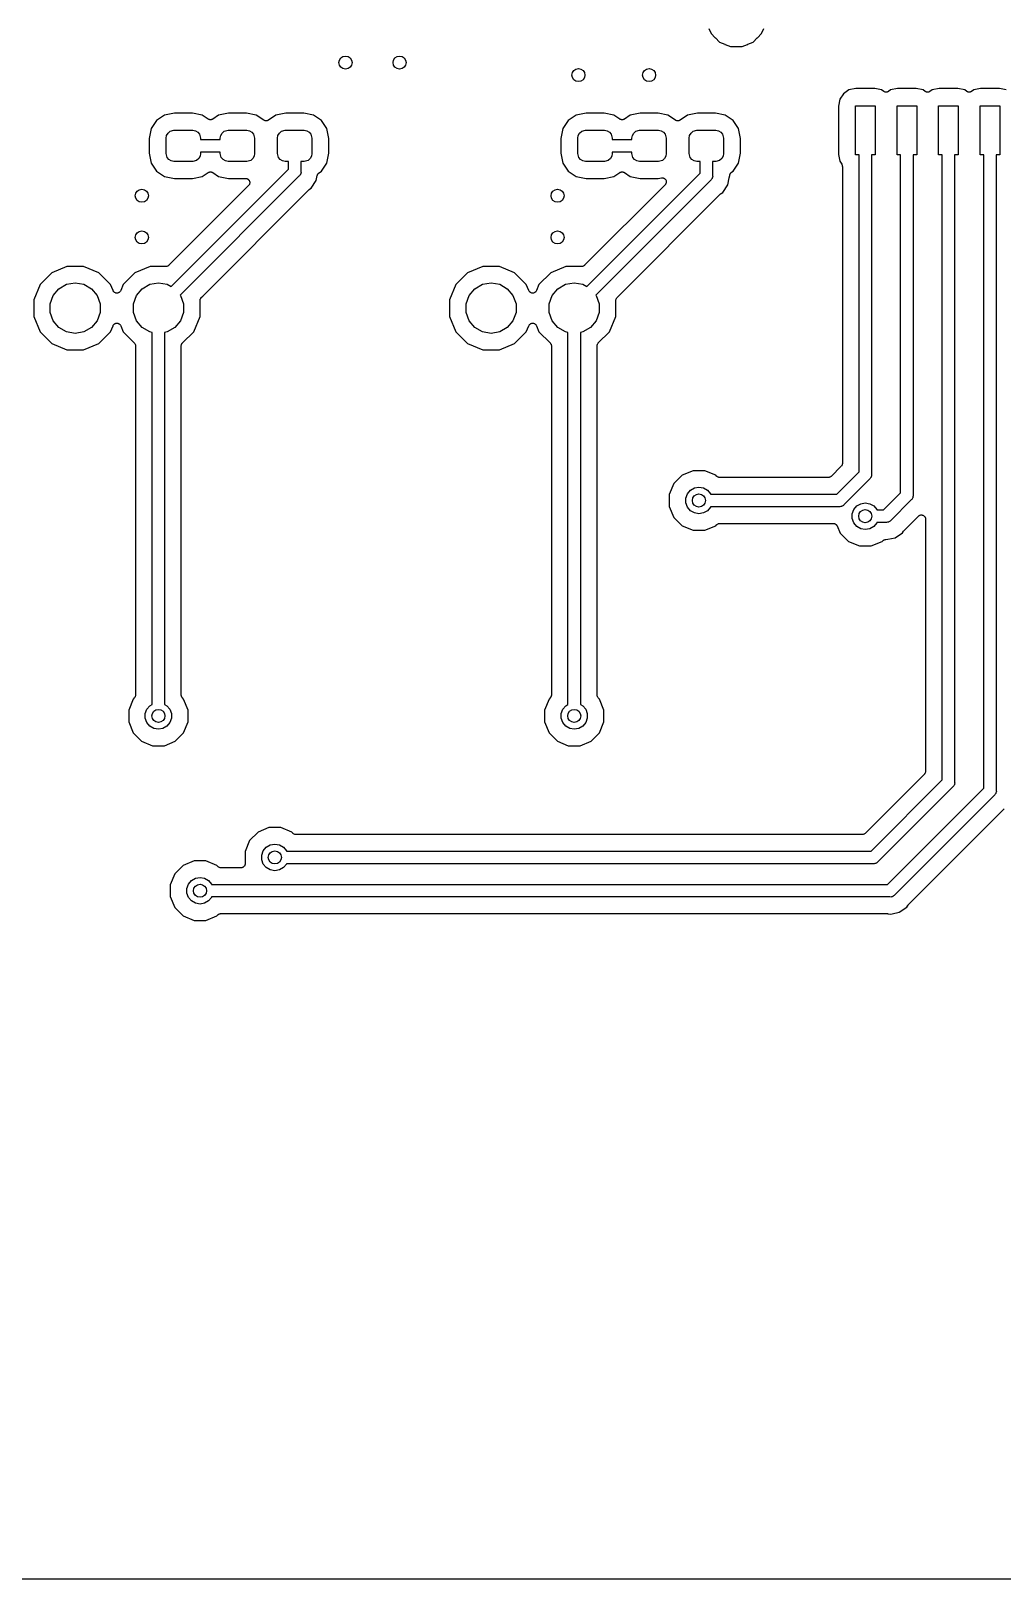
# Model space of a CAD drawing. Extents: x 40 to 164, y -163 to -60.
# Drawn here: x 105.33 to 134.99, y -163.25 to -116 of the extents above; entities that cross this region are included whole.
import ezdxf

# ---------------------------------------------------------------- set-up
doc = ezdxf.new("R2010")
doc.units = 0
doc.header["$MEASUREMENT"] = 0
doc.layers.add('BLACK', color=7, linetype='CONTINUOUS')

msp = doc.modelspace()

# ---------------------------------------------------------------- linework, layer by layer
at = {"layer": 'BLACK', "linetype": 'CONTINUOUS'}
for p, q in [((126.036, -115.922), (126.103, -116.084)), ((126.103, -116.084), (126.228, -116.209)), ((126.228, -116.209), (126.23, -116.213)), ((126.23, -116.213), (126.234, -116.215)), ((126.234, -116.215), (126.359, -116.34)), ((127.387, -116.34), (127.512, -116.215)), ((127.512, -116.215), (127.516, -116.213)), ((127.516, -116.213), (127.518, -116.209)), ((127.518, -116.209), (127.643, -116.084)), ((127.643, -116.084), (127.71, -115.922)), ((126.359, -116.34), (126.521, -116.407)), ((126.521, -116.407), (126.525, -116.41)), ((126.525, -116.41), (126.53, -116.411)), ((126.53, -116.411), (126.692, -116.478)), ((126.692, -116.478), (126.868, -116.478)), ((126.868, -116.478), (126.873, -116.479)), ((126.873, -116.479), (126.878, -116.478)), ((126.878, -116.478), (127.054, -116.478)), ((127.054, -116.478), (127.216, -116.411)), ((127.216, -116.411), (127.221, -116.41)), ((127.221, -116.41), (127.225, -116.407)), ((127.225, -116.407), (127.387, -116.34)), ((130.031, -118.084), (129.99, -118.295)), ((130.144, -117.916), (130.031, -118.084)), ((130.312, -117.803), (130.144, -117.916)), ((130.523, -117.762), (130.312, -117.803)), ((131.097, -117.762), (130.523, -117.762)), ((131.308, -117.803), (131.097, -117.762)), ((131.374, -117.848), (131.308, -117.803)), ((131.382, -117.851), (131.374, -117.848)), ((131.389, -117.856), (131.382, -117.851)), ((131.402, -117.86), (131.389, -117.856)), ((131.415, -117.865), (131.402, -117.86)), ((131.423, -117.866), (131.415, -117.865)), ((131.431, -117.868), (131.423, -117.866)), ((131.445, -117.867), (131.431, -117.868)), ((131.459, -117.868), (131.445, -117.867)), ((131.467, -117.866), (131.459, -117.868)), ((131.475, -117.865), (131.467, -117.866)), ((131.488, -117.86), (131.475, -117.865)), ((131.501, -117.856), (131.488, -117.86)), ((131.508, -117.851), (131.501, -117.856)), ((131.516, -117.848), (131.508, -117.851)), ((131.582, -117.803), (131.516, -117.848)), ((131.793, -117.762), (131.582, -117.803)), ((132.367, -117.762), (131.793, -117.762)), ((132.578, -117.803), (132.367, -117.762)), ((132.644, -117.848), (132.578, -117.803)), ((132.652, -117.851), (132.644, -117.848)), ((132.659, -117.856), (132.652, -117.851)), ((132.672, -117.86), (132.659, -117.856)), ((132.685, -117.865), (132.672, -117.86)), ((132.693, -117.866), (132.685, -117.865)), ((132.701, -117.868), (132.693, -117.866)), ((132.715, -117.867), (132.701, -117.868)), ((132.729, -117.868), (132.715, -117.867)), ((132.737, -117.866), (132.729, -117.868)), ((132.745, -117.865), (132.737, -117.866)), ((132.758, -117.86), (132.745, -117.865)), ((132.771, -117.856), (132.758, -117.86)), ((132.778, -117.851), (132.771, -117.856)), ((132.786, -117.848), (132.778, -117.851)), ((132.852, -117.803), (132.786, -117.848)), ((133.063, -117.762), (132.852, -117.803)), ((133.637, -117.762), (133.063, -117.762)), ((133.848, -117.803), (133.637, -117.762)), ((133.914, -117.848), (133.848, -117.803)), ((133.922, -117.851), (133.914, -117.848)), ((133.929, -117.856), (133.922, -117.851)), ((133.942, -117.86), (133.929, -117.856)), ((133.955, -117.865), (133.942, -117.86)), ((133.963, -117.866), (133.955, -117.865)), ((133.971, -117.868), (133.963, -117.866)), ((133.985, -117.867), (133.971, -117.868)), ((133.999, -117.868), (133.985, -117.867)), ((134.007, -117.866), (133.999, -117.868)), ((134.015, -117.865), (134.007, -117.866)), ((134.028, -117.86), (134.015, -117.865)), ((134.041, -117.856), (134.028, -117.86)), ((134.048, -117.851), (134.041, -117.856)), ((134.056, -117.848), (134.048, -117.851)), ((134.122, -117.803), (134.056, -117.848)), ((134.333, -117.762), (134.122, -117.803)), ((134.907, -117.762), (134.333, -117.762)), ((135.118, -117.803), (134.907, -117.762)), ((109.405, -118.572), (109.16, -118.735)), ((109.707, -118.512), (109.405, -118.572)), ((110.257, -118.512), (109.707, -118.512)), ((110.559, -118.572), (110.257, -118.512)), ((110.737, -118.691), (110.559, -118.572)), ((111.056, -118.572), (110.878, -118.691)), ((111.358, -118.512), (111.056, -118.572)), ((111.908, -118.512), (111.358, -118.512)), ((112.21, -118.572), (111.908, -118.512)), ((112.437, -118.724), (112.21, -118.572)), ((112.806, -118.572), (112.579, -118.724)), ((113.108, -118.512), (112.806, -118.572)), ((113.658, -118.512), (113.108, -118.512)), ((113.96, -118.572), (113.658, -118.512)), ((114.205, -118.735), (113.96, -118.572)), ((121.978, -118.572), (121.733, -118.735)), ((122.28, -118.512), (121.978, -118.572)), ((122.83, -118.512), (122.28, -118.512)), ((123.132, -118.572), (122.83, -118.512)), ((123.31, -118.691), (123.132, -118.572)), ((123.629, -118.572), (123.451, -118.691)), ((123.931, -118.512), (123.629, -118.572)), ((124.481, -118.512), (123.931, -118.512)), ((124.783, -118.572), (124.481, -118.512)), ((125.01, -118.724), (124.783, -118.572)), ((125.379, -118.572), (125.152, -118.724)), ((125.681, -118.512), (125.379, -118.572)), ((126.231, -118.512), (125.681, -118.512)), ((126.533, -118.572), (126.231, -118.512)), ((126.778, -118.735), (126.533, -118.572)), ((129.99, -118.295), (129.99, -119.769)), ((130.51, -119.782), (130.51, -118.282)), ((130.51, -118.282), (131.11, -118.282)), ((131.11, -118.282), (131.11, -119.782)), ((131.78, -119.782), (131.78, -118.282)), ((131.78, -118.282), (132.38, -118.282)), ((132.38, -118.282), (132.38, -119.782)), ((133.05, -119.782), (133.05, -118.282)), ((133.05, -118.282), (133.65, -118.282)), ((133.65, -118.282), (133.65, -119.782)), ((134.32, -119.782), (134.32, -118.282)), ((134.32, -118.282), (134.92, -118.282)), ((134.92, -118.282), (134.92, -119.782)), ((108.997, -118.98), (108.937, -119.282)), ((109.16, -118.735), (108.997, -118.98)), ((109.576, -119.064), (109.694, -119.032)), ((109.694, -119.032), (110.269, -119.032)), ((110.269, -119.032), (110.351, -119.046)), ((110.351, -119.046), (110.422, -119.088)), ((110.745, -118.694), (110.737, -118.691)), ((110.751, -118.699), (110.745, -118.694)), ((110.765, -118.703), (110.751, -118.699)), ((110.777, -118.708), (110.765, -118.703)), ((110.786, -118.709), (110.777, -118.708)), ((110.794, -118.711), (110.786, -118.709)), ((110.807, -118.71), (110.794, -118.711)), ((110.821, -118.711), (110.807, -118.71)), ((110.829, -118.709), (110.821, -118.711)), ((110.838, -118.708), (110.829, -118.709)), ((110.85, -118.703), (110.838, -118.708)), ((110.864, -118.699), (110.85, -118.703)), ((110.87, -118.694), (110.864, -118.699)), ((110.878, -118.691), (110.87, -118.694)), ((111.227, -119.064), (111.346, -119.032)), ((111.346, -119.032), (111.92, -119.032)), ((111.92, -119.032), (112.002, -119.046)), ((112.002, -119.046), (112.073, -119.088)), ((112.445, -118.727), (112.437, -118.724)), ((112.452, -118.732), (112.445, -118.727)), ((112.465, -118.736), (112.452, -118.732)), ((112.478, -118.742), (112.465, -118.736)), ((112.486, -118.742), (112.478, -118.742)), ((112.494, -118.744), (112.486, -118.742)), ((112.508, -118.744), (112.494, -118.744)), ((112.522, -118.744), (112.508, -118.744)), ((112.53, -118.742), (112.522, -118.744)), ((112.538, -118.742), (112.53, -118.742)), ((112.551, -118.736), (112.538, -118.742)), ((112.564, -118.732), (112.551, -118.736)), ((112.571, -118.727), (112.564, -118.732)), ((112.579, -118.724), (112.571, -118.727)), ((112.977, -119.064), (113.096, -119.032)), ((113.096, -119.032), (113.67, -119.032)), ((113.67, -119.032), (113.752, -119.046)), ((113.752, -119.046), (113.823, -119.088)), ((114.368, -118.98), (114.205, -118.735)), ((114.428, -119.282), (114.368, -118.98)), ((121.57, -118.98), (121.51, -119.282)), ((121.733, -118.735), (121.57, -118.98)), ((122.149, -119.064), (122.267, -119.032)), ((122.267, -119.032), (122.843, -119.032)), ((122.843, -119.032), (122.924, -119.046)), ((122.924, -119.046), (122.995, -119.088)), ((123.318, -118.694), (123.31, -118.691)), ((123.324, -118.699), (123.318, -118.694)), ((123.338, -118.703), (123.324, -118.699)), ((123.35, -118.708), (123.338, -118.703)), ((123.359, -118.709), (123.35, -118.708)), ((123.367, -118.711), (123.359, -118.709)), ((123.38, -118.71), (123.367, -118.711)), ((123.394, -118.711), (123.38, -118.71)), ((123.402, -118.709), (123.394, -118.711)), ((123.411, -118.708), (123.402, -118.709)), ((123.423, -118.703), (123.411, -118.708)), ((123.437, -118.699), (123.423, -118.703)), ((123.443, -118.694), (123.437, -118.699)), ((123.451, -118.691), (123.443, -118.694)), ((123.8, -119.064), (123.918, -119.032)), ((123.918, -119.032), (124.493, -119.032)), ((124.493, -119.032), (124.575, -119.046)), ((124.575, -119.046), (124.646, -119.088)), ((125.018, -118.727), (125.01, -118.724)), ((125.025, -118.732), (125.018, -118.727)), ((125.038, -118.736), (125.025, -118.732)), ((125.051, -118.742), (125.038, -118.736)), ((125.059, -118.742), (125.051, -118.742)), ((125.067, -118.744), (125.059, -118.742)), ((125.081, -118.744), (125.067, -118.744)), ((125.095, -118.744), (125.081, -118.744)), ((125.103, -118.742), (125.095, -118.744)), ((125.111, -118.742), (125.103, -118.742)), ((125.124, -118.736), (125.111, -118.742)), ((125.137, -118.732), (125.124, -118.736)), ((125.144, -118.727), (125.137, -118.732)), ((125.152, -118.724), (125.144, -118.727)), ((125.55, -119.064), (125.668, -119.032)), ((125.668, -119.032), (126.243, -119.032)), ((126.243, -119.032), (126.325, -119.046)), ((126.325, -119.046), (126.396, -119.088)), ((126.941, -118.98), (126.778, -118.735)), ((127.001, -119.282), (126.941, -118.98)), ((108.937, -119.282), (108.937, -119.732)), ((109.457, -119.269), (109.471, -119.188)), ((109.457, -119.744), (109.457, -119.269)), ((109.471, -119.188), (109.513, -119.117)), ((109.513, -119.117), (109.576, -119.064)), ((110.422, -119.088), (110.475, -119.151)), ((110.475, -119.151), (110.507, -119.269)), ((110.507, -119.269), (110.507, -119.316)), ((110.507, -119.316), (111.108, -119.316)), ((111.108, -119.269), (111.122, -119.188)), ((111.108, -119.316), (111.108, -119.269)), ((111.122, -119.188), (111.164, -119.117)), ((111.164, -119.117), (111.227, -119.064)), ((112.073, -119.088), (112.126, -119.151)), ((112.126, -119.151), (112.158, -119.269)), ((112.158, -119.269), (112.158, -119.744)), ((112.858, -119.269), (112.872, -119.188)), ((112.858, -119.744), (112.858, -119.269)), ((112.872, -119.188), (112.914, -119.117)), ((112.914, -119.117), (112.977, -119.064)), ((113.823, -119.088), (113.876, -119.151)), ((113.876, -119.151), (113.908, -119.269)), ((113.908, -119.269), (113.908, -119.744)), ((114.428, -119.732), (114.428, -119.282)), ((121.51, -119.282), (121.51, -119.732)), ((122.03, -119.269), (122.044, -119.188)), ((122.03, -119.744), (122.03, -119.269)), ((122.044, -119.188), (122.086, -119.117)), ((122.086, -119.117), (122.149, -119.064)), ((122.995, -119.088), (123.048, -119.151)), ((123.048, -119.151), (123.08, -119.269)), ((123.08, -119.269), (123.08, -119.316)), ((123.08, -119.316), (123.681, -119.316)), ((123.681, -119.269), (123.695, -119.188)), ((123.681, -119.316), (123.681, -119.269)), ((123.695, -119.188), (123.737, -119.117)), ((123.737, -119.117), (123.8, -119.064)), ((124.646, -119.088), (124.699, -119.151)), ((124.699, -119.151), (124.731, -119.269)), ((124.731, -119.269), (124.731, -119.744)), ((125.431, -119.269), (125.445, -119.188)), ((125.431, -119.744), (125.431, -119.269)), ((125.445, -119.188), (125.487, -119.117)), ((125.487, -119.117), (125.55, -119.064)), ((126.396, -119.088), (126.449, -119.151)), ((126.449, -119.151), (126.481, -119.269)), ((126.481, -119.269), (126.481, -119.744)), ((127.001, -119.732), (127.001, -119.282)), ((108.937, -119.732), (108.997, -120.034)), ((109.489, -119.863), (109.457, -119.744)), ((109.542, -119.926), (109.489, -119.863)), ((109.613, -119.968), (109.542, -119.926)), ((109.694, -119.982), (109.613, -119.968)), ((110.269, -119.982), (109.694, -119.982)), ((110.388, -119.95), (110.269, -119.982)), ((110.451, -119.897), (110.388, -119.95)), ((110.493, -119.826), (110.451, -119.897)), ((110.507, -119.744), (110.493, -119.826)), ((111.108, -119.697), (110.507, -119.697)), ((110.507, -119.697), (110.507, -119.744)), ((111.108, -119.744), (111.108, -119.697)), ((111.14, -119.863), (111.108, -119.744)), ((111.193, -119.926), (111.14, -119.863)), ((111.264, -119.968), (111.193, -119.926)), ((111.346, -119.982), (111.264, -119.968)), ((111.92, -119.982), (111.346, -119.982)), ((112.039, -119.95), (111.92, -119.982)), ((112.102, -119.897), (112.039, -119.95)), ((112.144, -119.826), (112.102, -119.897)), ((112.158, -119.744), (112.144, -119.826)), ((112.89, -119.863), (112.858, -119.744)), ((112.943, -119.926), (112.89, -119.863)), ((113.014, -119.968), (112.943, -119.926)), ((113.096, -119.982), (113.014, -119.968)), ((113.192, -119.982), (113.096, -119.982)), ((113.192, -120.218), (113.192, -119.982)), ((113.67, -119.982), (113.573, -119.982)), ((113.573, -119.982), (113.573, -120.289)), ((113.789, -119.95), (113.67, -119.982)), ((113.852, -119.897), (113.789, -119.95)), ((113.894, -119.826), (113.852, -119.897)), ((113.908, -119.744), (113.894, -119.826)), ((114.368, -120.034), (114.428, -119.732)), ((121.51, -119.732), (121.57, -120.034)), ((122.062, -119.863), (122.03, -119.744)), ((122.115, -119.926), (122.062, -119.863)), ((122.186, -119.968), (122.115, -119.926)), ((122.267, -119.982), (122.186, -119.968)), ((122.843, -119.982), (122.267, -119.982)), ((122.961, -119.95), (122.843, -119.982)), ((123.024, -119.897), (122.961, -119.95)), ((123.066, -119.826), (123.024, -119.897)), ((123.08, -119.744), (123.066, -119.826)), ((123.681, -119.697), (123.08, -119.697)), ((123.08, -119.697), (123.08, -119.744)), ((123.681, -119.744), (123.681, -119.697)), ((123.713, -119.863), (123.681, -119.744)), ((123.766, -119.926), (123.713, -119.863)), ((123.837, -119.968), (123.766, -119.926)), ((123.918, -119.982), (123.837, -119.968)), ((124.493, -119.982), (123.918, -119.982)), ((124.612, -119.95), (124.493, -119.982)), ((124.675, -119.897), (124.612, -119.95)), ((124.717, -119.826), (124.675, -119.897)), ((124.731, -119.744), (124.717, -119.826)), ((125.463, -119.863), (125.431, -119.744)), ((125.516, -119.926), (125.463, -119.863)), ((125.587, -119.968), (125.516, -119.926)), ((125.668, -119.982), (125.587, -119.968)), ((125.765, -119.982), (125.668, -119.982)), ((125.765, -120.345), (125.765, -119.982)), ((126.243, -119.982), (126.146, -119.982)), ((126.146, -119.982), (126.146, -120.416)), ((126.362, -119.95), (126.243, -119.982)), ((126.425, -119.897), (126.362, -119.95)), ((126.467, -119.826), (126.425, -119.897)), ((126.481, -119.744), (126.467, -119.826)), ((126.941, -120.034), (127.001, -119.732)), ((129.99, -119.769), (130.031, -119.98)), ((130.031, -119.98), (130.09, -120.068)), ((130.62, -119.782), (130.51, -119.782)), ((130.619, -121.302), (130.62, -119.782)), ((131.11, -119.782), (131, -119.782)), ((131, -119.782), (131, -129.532)), ((131.89, -119.782), (131.78, -119.782)), ((131.89, -120.146), (131.89, -119.782)), ((132.38, -119.782), (132.27, -119.782)), ((132.27, -119.782), (132.27, -130.167)), ((133.16, -119.782), (133.05, -119.782)), ((133.16, -120.146), (133.16, -119.782)), ((133.65, -119.782), (133.54, -119.782)), ((133.54, -119.782), (133.54, -138.93)), ((134.429, -119.782), (134.32, -119.782)), ((134.43, -120.633), (134.429, -119.782)), ((134.92, -119.782), (134.81, -119.782)), ((134.81, -119.782), (134.81, -139.184)), ((108.997, -120.034), (109.16, -120.279)), ((109.16, -120.279), (109.405, -120.442)), ((109.405, -120.442), (109.707, -120.502)), ((109.607, -123.804), (113.192, -120.218)), ((113.512, -120.438), (109.884, -124.066)), ((110.257, -120.502), (110.559, -120.442)), ((110.559, -120.442), (110.737, -120.323)), ((110.737, -120.323), (110.745, -120.32)), ((110.745, -120.32), (110.751, -120.315)), ((110.751, -120.315), (110.765, -120.311)), ((110.765, -120.311), (110.777, -120.306)), ((110.777, -120.306), (110.786, -120.305)), ((110.786, -120.305), (110.794, -120.303)), ((110.794, -120.303), (110.807, -120.304)), ((110.807, -120.304), (110.821, -120.303)), ((110.821, -120.303), (110.829, -120.305)), ((110.829, -120.305), (110.838, -120.306)), ((110.838, -120.306), (110.85, -120.311)), ((110.85, -120.311), (110.864, -120.315)), ((110.864, -120.315), (110.87, -120.32)), ((110.87, -120.32), (110.878, -120.323)), ((110.878, -120.323), (111.056, -120.442)), ((111.056, -120.442), (111.358, -120.502)), ((113.531, -120.421), (113.512, -120.438)), ((113.544, -120.399), (113.531, -120.421)), ((113.558, -120.379), (113.544, -120.399)), ((113.561, -120.371), (113.558, -120.379)), ((113.565, -120.363), (113.561, -120.371)), ((113.569, -120.338), (113.565, -120.363)), ((113.576, -120.314), (113.569, -120.338)), ((113.573, -120.289), (113.576, -120.314)), ((114.041, -120.57), (114.072, -120.412)), ((114.072, -120.412), (114.074, -120.407)), ((114.074, -120.407), (114.075, -120.401)), ((114.075, -120.401), (114.082, -120.386)), ((114.082, -120.386), (114.088, -120.371)), ((114.088, -120.371), (114.092, -120.367)), ((114.092, -120.367), (114.094, -120.362)), ((114.094, -120.362), (114.106, -120.35)), ((114.106, -120.35), (114.117, -120.338)), ((114.117, -120.338), (114.122, -120.335)), ((114.122, -120.335), (114.126, -120.331)), ((114.126, -120.331), (114.205, -120.279)), ((114.205, -120.279), (114.368, -120.034)), ((121.57, -120.034), (121.733, -120.279)), ((121.733, -120.279), (121.978, -120.442)), ((121.978, -120.442), (122.28, -120.502)), ((122.307, -123.804), (125.765, -120.345)), ((122.83, -120.502), (123.132, -120.442)), ((123.132, -120.442), (123.31, -120.323)), ((123.31, -120.323), (123.318, -120.32)), ((123.318, -120.32), (123.324, -120.315)), ((123.324, -120.315), (123.338, -120.311)), ((123.338, -120.311), (123.35, -120.306)), ((123.35, -120.306), (123.359, -120.305)), ((123.359, -120.305), (123.367, -120.303)), ((123.367, -120.303), (123.38, -120.304)), ((123.38, -120.304), (123.394, -120.303)), ((123.394, -120.303), (123.402, -120.305)), ((123.402, -120.305), (123.411, -120.306)), ((123.411, -120.306), (123.423, -120.311)), ((123.423, -120.311), (123.437, -120.315)), ((123.437, -120.315), (123.443, -120.32)), ((123.443, -120.32), (123.451, -120.323)), ((123.451, -120.323), (123.629, -120.442)), ((123.629, -120.442), (123.931, -120.502)), ((126.142, -120.465), (126.138, -120.49)), ((126.149, -120.441), (126.142, -120.465)), ((126.146, -120.416), (126.149, -120.441)), ((126.657, -120.481), (126.671, -120.408)), ((126.671, -120.399), (126.674, -120.392)), ((126.671, -120.408), (126.671, -120.399)), ((126.674, -120.392), (126.675, -120.383)), ((126.675, -120.383), (126.681, -120.371)), ((126.681, -120.371), (126.685, -120.358)), ((126.685, -120.358), (126.691, -120.351)), ((126.691, -120.351), (126.694, -120.344)), ((126.694, -120.344), (126.704, -120.334)), ((126.704, -120.334), (126.713, -120.323)), ((126.713, -120.323), (126.72, -120.319)), ((126.72, -120.319), (126.726, -120.313)), ((126.726, -120.313), (126.778, -120.279)), ((126.778, -120.279), (126.941, -120.034)), ((130.09, -120.068), (130.096, -120.082)), ((130.096, -120.082), (130.104, -120.095)), ((130.104, -120.095), (130.105, -120.102)), ((130.105, -120.102), (130.108, -120.108)), ((130.108, -120.108), (130.109, -120.124)), ((130.109, -120.124), (130.112, -120.139)), ((130.112, -120.139), (130.112, -121.366)), ((131.89, -120.633), (131.889, -120.146)), ((131.889, -120.146), (131.89, -120.146)), ((133.16, -120.633), (133.159, -120.146)), ((133.159, -120.146), (133.16, -120.146)), ((111.973, -120.719), (109.539, -123.153)), ((109.707, -120.502), (110.257, -120.502)), ((110.576, -124.092), (113.819, -120.848)), ((111.358, -120.502), (111.883, -120.502)), ((111.883, -120.502), (111.899, -120.505)), ((111.899, -120.505), (111.916, -120.507)), ((111.916, -120.507), (111.921, -120.509)), ((111.921, -120.509), (111.927, -120.51)), ((111.927, -120.51), (111.941, -120.518)), ((111.941, -120.518), (111.956, -120.525)), ((111.956, -120.525), (111.96, -120.529)), ((111.96, -120.529), (111.965, -120.532)), ((111.965, -120.532), (111.975, -120.545)), ((111.982, -120.706), (111.973, -120.719)), ((111.975, -120.545), (111.987, -120.557)), ((111.993, -120.693), (111.982, -120.706)), ((111.987, -120.557), (111.99, -120.562)), ((111.99, -120.562), (111.993, -120.566)), ((111.993, -120.566), (111.999, -120.582)), ((111.995, -120.688), (111.993, -120.693)), ((111.998, -120.683), (111.995, -120.688)), ((112.003, -120.667), (111.998, -120.683)), ((111.999, -120.582), (112.006, -120.597)), ((112.008, -120.651), (112.003, -120.667)), ((112.006, -120.597), (112.006, -120.602)), ((112.006, -120.602), (112.008, -120.607)), ((112.008, -120.607), (112.008, -120.624)), ((112.008, -120.624), (112.01, -120.641)), ((112.01, -120.641), (112.008, -120.646)), ((112.008, -120.646), (112.008, -120.651)), ((113.819, -120.848), (113.83, -120.841)), ((113.83, -120.841), (113.839, -120.833)), ((113.839, -120.833), (113.887, -120.801)), ((113.887, -120.801), (114.041, -120.57)), ((124.695, -120.697), (122.239, -123.153)), ((122.28, -120.502), (122.83, -120.502)), ((126.085, -120.565), (122.584, -124.066)), ((123.931, -120.502), (124.481, -120.502)), ((124.481, -120.502), (124.581, -120.483)), ((124.581, -120.483), (124.588, -120.482)), ((124.588, -120.482), (124.594, -120.481)), ((124.594, -120.481), (124.609, -120.482)), ((124.609, -120.482), (124.625, -120.482)), ((124.625, -120.482), (124.631, -120.484)), ((124.631, -120.484), (124.638, -120.485)), ((124.638, -120.485), (124.652, -120.491)), ((124.652, -120.491), (124.666, -120.496)), ((124.666, -120.496), (124.672, -120.5)), ((124.672, -120.5), (124.678, -120.503)), ((124.678, -120.503), (124.689, -120.514)), ((124.689, -120.514), (124.701, -120.523)), ((124.699, -120.691), (124.695, -120.697)), ((124.704, -120.687), (124.699, -120.691)), ((124.701, -120.523), (124.704, -120.529)), ((124.704, -120.529), (124.709, -120.534)), ((124.712, -120.673), (124.704, -120.687)), ((124.709, -120.534), (124.716, -120.548)), ((124.72, -120.661), (124.712, -120.673)), ((124.716, -120.548), (124.724, -120.561)), ((124.722, -120.654), (124.72, -120.661)), ((124.726, -120.648), (124.722, -120.654)), ((124.724, -120.561), (124.725, -120.568)), ((124.725, -120.568), (124.728, -120.574)), ((124.728, -120.633), (124.726, -120.648)), ((124.728, -120.574), (124.729, -120.589)), ((124.732, -120.618), (124.728, -120.633)), ((124.729, -120.589), (124.732, -120.604)), ((124.732, -120.604), (124.731, -120.611)), ((124.731, -120.611), (124.732, -120.618)), ((126.104, -120.548), (126.085, -120.565)), ((126.117, -120.526), (126.104, -120.548)), ((126.131, -120.506), (126.117, -120.526)), ((126.134, -120.498), (126.131, -120.506)), ((126.138, -120.49), (126.134, -120.498)), ((126.412, -120.96), (126.46, -120.928)), ((126.46, -120.928), (126.614, -120.697)), ((126.614, -120.697), (126.657, -120.481)), ((126.657, -120.481), (126.657, -120.481)), ((131.89, -130.096), (131.889, -120.633)), ((131.889, -120.633), (131.89, -120.633)), ((133.16, -129.777), (133.159, -120.633)), ((133.159, -120.633), (133.16, -120.633)), ((134.43, -139.113), (134.429, -120.633)), ((134.429, -120.633), (134.43, -120.633)), ((123.227, -124.141), (126.392, -120.975)), ((126.392, -120.975), (126.403, -120.968)), ((126.403, -120.968), (126.412, -120.96)), ((130.112, -121.366), (130.112, -121.366)), ((130.112, -121.366), (130.112, -122.474)), ((130.619, -122.538), (130.62, -121.302)), ((130.62, -121.302), (130.619, -121.302)), ((130.112, -122.474), (130.112, -122.474)), ((130.112, -122.474), (130.112, -129.198)), ((130.62, -129.461), (130.619, -122.538)), ((130.619, -122.538), (130.619, -122.538)), ((106.427, -123.19), (105.961, -123.383)), ((106.933, -123.19), (106.427, -123.19)), ((107.399, -123.383), (106.933, -123.19)), ((108.967, -123.19), (108.501, -123.383)), ((109.45, -123.19), (108.967, -123.19)), ((109.455, -123.189), (109.45, -123.19)), ((109.461, -123.19), (109.455, -123.189)), ((109.477, -123.185), (109.461, -123.19)), ((109.493, -123.182), (109.477, -123.185)), ((109.498, -123.18), (109.493, -123.182)), ((109.503, -123.178), (109.498, -123.18)), ((109.517, -123.169), (109.503, -123.178)), ((109.531, -123.16), (109.517, -123.169)), ((109.535, -123.156), (109.531, -123.16)), ((109.539, -123.153), (109.535, -123.156)), ((119.127, -123.19), (118.661, -123.383)), ((119.633, -123.19), (119.127, -123.19)), ((120.099, -123.383), (119.633, -123.19)), ((121.667, -123.19), (121.201, -123.383)), ((122.15, -123.19), (121.667, -123.19)), ((122.155, -123.189), (122.15, -123.19)), ((122.161, -123.19), (122.155, -123.189)), ((122.177, -123.185), (122.161, -123.19)), ((122.193, -123.182), (122.177, -123.185)), ((122.198, -123.18), (122.193, -123.182)), ((122.203, -123.178), (122.198, -123.18)), ((122.217, -123.169), (122.203, -123.178)), ((122.231, -123.16), (122.217, -123.169)), ((122.235, -123.156), (122.231, -123.16)), ((122.239, -123.153), (122.235, -123.156)), ((105.603, -123.741), (105.41, -124.207)), ((105.961, -123.383), (105.603, -123.741)), ((106.183, -123.867), (106.415, -123.733)), ((106.415, -123.733), (106.68, -123.686)), ((106.68, -123.686), (106.945, -123.733)), ((106.945, -123.733), (107.177, -123.867)), ((107.757, -123.741), (107.399, -123.383)), ((107.833, -123.924), (107.757, -123.741)), ((108.143, -123.741), (108.067, -123.924)), ((108.501, -123.383), (108.143, -123.741)), ((108.723, -123.867), (108.955, -123.733)), ((108.955, -123.733), (109.22, -123.686)), ((109.22, -123.686), (109.485, -123.733)), ((109.485, -123.733), (109.607, -123.804)), ((118.303, -123.741), (118.11, -124.207)), ((118.661, -123.383), (118.303, -123.741)), ((118.883, -123.867), (119.115, -123.733)), ((119.115, -123.733), (119.38, -123.686)), ((119.38, -123.686), (119.645, -123.733)), ((119.645, -123.733), (119.877, -123.867)), ((120.457, -123.741), (120.099, -123.383)), ((120.533, -123.924), (120.457, -123.741)), ((120.843, -123.741), (120.767, -123.924)), ((121.201, -123.383), (120.843, -123.741)), ((121.423, -123.867), (121.655, -123.733)), ((121.655, -123.733), (121.92, -123.686)), ((121.92, -123.686), (122.185, -123.733)), ((122.185, -123.733), (122.307, -123.804)), ((105.41, -124.207), (105.41, -124.713)), ((105.918, -124.326), (106.01, -124.073)), ((106.01, -124.073), (106.183, -123.867)), ((107.177, -123.867), (107.35, -124.073)), ((107.35, -124.073), (107.442, -124.326)), ((107.842, -123.938), (107.833, -123.924)), ((107.849, -123.953), (107.842, -123.938)), ((107.853, -123.957), (107.849, -123.953)), ((107.856, -123.961), (107.853, -123.957)), ((107.87, -123.971), (107.856, -123.961)), ((107.882, -123.983), (107.87, -123.971)), ((107.887, -123.985), (107.882, -123.983)), ((107.891, -123.988), (107.887, -123.985)), ((107.907, -123.993), (107.891, -123.988)), ((107.923, -124), (107.907, -123.993)), ((107.928, -124), (107.923, -124)), ((107.933, -124.001), (107.928, -124)), ((107.95, -124.001), (107.933, -124.001)), ((107.967, -124.001), (107.95, -124.001)), ((107.972, -124), (107.967, -124.001)), ((107.977, -124), (107.972, -124)), ((107.993, -123.993), (107.977, -124)), ((108.009, -123.988), (107.993, -123.993)), ((108.013, -123.985), (108.009, -123.988)), ((108.018, -123.983), (108.013, -123.985)), ((108.03, -123.971), (108.018, -123.983)), ((108.044, -123.961), (108.03, -123.971)), ((108.047, -123.957), (108.044, -123.961)), ((108.051, -123.953), (108.047, -123.957)), ((108.058, -123.938), (108.051, -123.953)), ((108.067, -123.924), (108.058, -123.938)), ((108.458, -124.326), (108.55, -124.073)), ((108.55, -124.073), (108.723, -123.867)), ((109.884, -124.066), (109.89, -124.073)), ((109.89, -124.073), (109.982, -124.326)), ((110.49, -124.219), (110.495, -124.203)), ((110.491, -124.225), (110.49, -124.219)), ((110.49, -124.23), (110.491, -124.225)), ((110.49, -124.713), (110.49, -124.23)), ((110.495, -124.203), (110.498, -124.187)), ((110.498, -124.187), (110.5, -124.182)), ((110.5, -124.182), (110.502, -124.177)), ((110.502, -124.177), (110.511, -124.163)), ((110.511, -124.163), (110.52, -124.149)), ((110.52, -124.149), (110.524, -124.145)), ((110.524, -124.145), (110.527, -124.141)), ((110.527, -124.141), (110.576, -124.092)), ((110.576, -124.092), (110.576, -124.092)), ((118.11, -124.207), (118.11, -124.713)), ((118.618, -124.326), (118.71, -124.073)), ((118.71, -124.073), (118.883, -123.867)), ((119.877, -123.867), (120.05, -124.073)), ((120.05, -124.073), (120.142, -124.326)), ((120.542, -123.938), (120.533, -123.924)), ((120.549, -123.953), (120.542, -123.938)), ((120.553, -123.957), (120.549, -123.953)), ((120.556, -123.961), (120.553, -123.957)), ((120.57, -123.971), (120.556, -123.961)), ((120.582, -123.983), (120.57, -123.971)), ((120.587, -123.985), (120.582, -123.983)), ((120.591, -123.988), (120.587, -123.985)), ((120.607, -123.993), (120.591, -123.988)), ((120.623, -124), (120.607, -123.993)), ((120.628, -124), (120.623, -124)), ((120.633, -124.001), (120.628, -124)), ((120.65, -124.001), (120.633, -124.001)), ((120.667, -124.001), (120.65, -124.001)), ((120.672, -124), (120.667, -124.001)), ((120.677, -124), (120.672, -124)), ((120.693, -123.993), (120.677, -124)), ((120.709, -123.988), (120.693, -123.993)), ((120.713, -123.985), (120.709, -123.988)), ((120.718, -123.983), (120.713, -123.985)), ((120.73, -123.971), (120.718, -123.983)), ((120.744, -123.961), (120.73, -123.971)), ((120.747, -123.957), (120.744, -123.961)), ((120.751, -123.953), (120.747, -123.957)), ((120.758, -123.938), (120.751, -123.953)), ((120.767, -123.924), (120.758, -123.938)), ((121.158, -124.326), (121.25, -124.073)), ((121.25, -124.073), (121.423, -123.867)), ((122.584, -124.066), (122.59, -124.073)), ((122.59, -124.073), (122.682, -124.326)), ((123.19, -124.219), (123.195, -124.203)), ((123.191, -124.225), (123.19, -124.219)), ((123.19, -124.23), (123.191, -124.225)), ((123.19, -124.713), (123.19, -124.23)), ((123.195, -124.203), (123.198, -124.187)), ((123.198, -124.187), (123.2, -124.182)), ((123.2, -124.182), (123.202, -124.177)), ((123.202, -124.177), (123.211, -124.163)), ((123.211, -124.163), (123.22, -124.149)), ((123.22, -124.149), (123.224, -124.145)), ((123.224, -124.145), (123.227, -124.141)), ((105.41, -124.713), (105.603, -125.179)), ((105.918, -124.594), (105.918, -124.326)), ((106.01, -124.847), (105.918, -124.594)), ((107.442, -124.594), (107.35, -124.847)), ((107.442, -124.326), (107.442, -124.594)), ((108.458, -124.594), (108.458, -124.326)), ((108.55, -124.847), (108.458, -124.594)), ((109.982, -124.594), (109.89, -124.847)), ((109.982, -124.326), (109.982, -124.594)), ((110.297, -125.179), (110.49, -124.713)), ((118.11, -124.713), (118.303, -125.179)), ((118.618, -124.594), (118.618, -124.326)), ((118.71, -124.847), (118.618, -124.594)), ((120.142, -124.594), (120.05, -124.847)), ((120.142, -124.326), (120.142, -124.594)), ((121.158, -124.594), (121.158, -124.326)), ((121.25, -124.847), (121.158, -124.594)), ((122.682, -124.594), (122.59, -124.847)), ((122.682, -124.326), (122.682, -124.594)), ((122.997, -125.179), (123.19, -124.713)), ((105.603, -125.179), (105.961, -125.537)), ((106.183, -125.053), (106.01, -124.847)), ((106.415, -125.187), (106.183, -125.053)), ((106.68, -125.234), (106.415, -125.187)), ((106.945, -125.187), (106.68, -125.234)), ((107.177, -125.053), (106.945, -125.187)), ((107.35, -124.847), (107.177, -125.053)), ((107.399, -125.537), (107.757, -125.179)), ((107.757, -125.179), (107.833, -124.996)), ((107.833, -124.996), (107.842, -124.982)), ((107.842, -124.982), (107.849, -124.967)), ((107.849, -124.967), (107.853, -124.963)), ((107.853, -124.963), (107.856, -124.959)), ((107.856, -124.959), (107.87, -124.949)), ((107.87, -124.949), (107.882, -124.937)), ((107.882, -124.937), (107.887, -124.935)), ((107.887, -124.935), (107.891, -124.932)), ((107.891, -124.932), (107.907, -124.927)), ((107.907, -124.927), (107.923, -124.92)), ((107.923, -124.92), (107.928, -124.92)), ((107.928, -124.92), (107.933, -124.919)), ((107.933, -124.919), (107.95, -124.919)), ((107.95, -124.919), (107.967, -124.919)), ((107.967, -124.919), (107.972, -124.92)), ((107.972, -124.92), (107.977, -124.92)), ((107.977, -124.92), (107.993, -124.927)), ((107.993, -124.927), (108.009, -124.932)), ((108.009, -124.932), (108.013, -124.935)), ((108.013, -124.935), (108.018, -124.937)), ((108.018, -124.937), (108.03, -124.949)), ((108.03, -124.949), (108.044, -124.959)), ((108.044, -124.959), (108.047, -124.963)), ((108.047, -124.963), (108.051, -124.967)), ((108.051, -124.967), (108.058, -124.982)), ((108.058, -124.982), (108.067, -124.996)), ((108.067, -124.996), (108.143, -125.179)), ((108.143, -125.179), (108.484, -125.52)), ((108.723, -125.053), (108.55, -124.847)), ((108.955, -125.187), (108.723, -125.053)), ((109.029, -125.2), (108.955, -125.187)), ((109.03, -130.158), (109.029, -125.2)), ((109.485, -125.187), (109.41, -125.2)), ((109.41, -125.2), (109.41, -136.554)), ((109.717, -125.053), (109.485, -125.187)), ((109.89, -124.847), (109.717, -125.053)), ((109.956, -125.52), (110.297, -125.179)), ((118.303, -125.179), (118.661, -125.537)), ((118.883, -125.053), (118.71, -124.847)), ((119.115, -125.187), (118.883, -125.053)), ((119.38, -125.234), (119.115, -125.187)), ((119.645, -125.187), (119.38, -125.234)), ((119.877, -125.053), (119.645, -125.187)), ((120.05, -124.847), (119.877, -125.053)), ((120.099, -125.537), (120.457, -125.179)), ((120.457, -125.179), (120.533, -124.996)), ((120.533, -124.996), (120.542, -124.982)), ((120.542, -124.982), (120.549, -124.967)), ((120.549, -124.967), (120.553, -124.963)), ((120.553, -124.963), (120.556, -124.959)), ((120.556, -124.959), (120.57, -124.949)), ((120.57, -124.949), (120.582, -124.937)), ((120.582, -124.937), (120.587, -124.935)), ((120.587, -124.935), (120.591, -124.932)), ((120.591, -124.932), (120.607, -124.927)), ((120.607, -124.927), (120.623, -124.92)), ((120.623, -124.92), (120.628, -124.92)), ((120.628, -124.92), (120.633, -124.919)), ((120.633, -124.919), (120.65, -124.919)), ((120.65, -124.919), (120.667, -124.919)), ((120.667, -124.919), (120.672, -124.92)), ((120.672, -124.92), (120.677, -124.92)), ((120.677, -124.92), (120.693, -124.927)), ((120.693, -124.927), (120.709, -124.932)), ((120.709, -124.932), (120.713, -124.935)), ((120.713, -124.935), (120.718, -124.937)), ((120.718, -124.937), (120.73, -124.949)), ((120.73, -124.949), (120.744, -124.959)), ((120.744, -124.959), (120.747, -124.963)), ((120.747, -124.963), (120.751, -124.967)), ((120.751, -124.967), (120.758, -124.982)), ((120.758, -124.982), (120.767, -124.996)), ((120.767, -124.996), (120.843, -125.179)), ((120.843, -125.179), (121.184, -125.52)), ((121.423, -125.053), (121.25, -124.847)), ((121.655, -125.187), (121.423, -125.053)), ((121.73, -125.2), (121.655, -125.187)), ((121.73, -127.618), (121.73, -125.2)), ((122.185, -125.187), (122.11, -125.2)), ((122.11, -125.2), (122.11, -136.554)), ((122.417, -125.053), (122.185, -125.187)), ((122.59, -124.847), (122.417, -125.053)), ((122.656, -125.52), (122.997, -125.179)), ((105.961, -125.537), (106.427, -125.73)), ((106.933, -125.73), (107.399, -125.537)), ((108.484, -125.52), (108.488, -125.525)), ((108.488, -125.525), (108.492, -125.529)), ((108.492, -125.529), (108.5, -125.543)), ((108.5, -125.543), (108.51, -125.556)), ((108.51, -125.556), (108.511, -125.562)), ((108.511, -125.562), (108.514, -125.567)), ((108.514, -125.567), (108.517, -125.583)), ((108.517, -125.583), (108.521, -125.599)), ((108.521, -125.599), (108.521, -125.605)), ((108.521, -125.605), (108.521, -125.61)), ((108.521, -125.61), (108.522, -130.094)), ((109.918, -125.61), (109.919, -125.605)), ((109.918, -136.268), (109.918, -125.61)), ((109.919, -125.599), (109.923, -125.583)), ((109.919, -125.605), (109.919, -125.599)), ((109.923, -125.583), (109.926, -125.567)), ((109.926, -125.567), (109.929, -125.562)), ((109.929, -125.562), (109.93, -125.556)), ((109.93, -125.556), (109.94, -125.543)), ((109.94, -125.543), (109.948, -125.529)), ((109.948, -125.529), (109.952, -125.525)), ((109.952, -125.525), (109.956, -125.52)), ((118.661, -125.537), (119.127, -125.73)), ((119.633, -125.73), (120.099, -125.537)), ((121.184, -125.52), (121.188, -125.525)), ((121.188, -125.525), (121.192, -125.529)), ((121.192, -125.529), (121.2, -125.543)), ((121.2, -125.543), (121.21, -125.556)), ((121.21, -125.556), (121.211, -125.562)), ((121.211, -125.562), (121.214, -125.567)), ((121.214, -125.567), (121.217, -125.583)), ((121.217, -125.583), (121.221, -125.599)), ((121.221, -125.599), (121.221, -125.605)), ((121.221, -125.605), (121.221, -125.61)), ((121.221, -125.61), (121.222, -127.554)), ((122.618, -125.61), (122.619, -125.605)), ((122.618, -136.268), (122.618, -125.61)), ((122.619, -125.599), (122.623, -125.583)), ((122.619, -125.605), (122.619, -125.599)), ((122.623, -125.583), (122.626, -125.567)), ((122.626, -125.567), (122.629, -125.562)), ((122.629, -125.562), (122.63, -125.556)), ((122.63, -125.556), (122.64, -125.543)), ((122.64, -125.543), (122.648, -125.529)), ((122.648, -125.529), (122.652, -125.525)), ((122.652, -125.525), (122.656, -125.52)), ((106.427, -125.73), (106.933, -125.73)), ((119.127, -125.73), (119.633, -125.73)), ((121.222, -127.554), (121.221, -127.554)), ((121.221, -127.554), (121.222, -136.268)), ((121.73, -136.554), (121.73, -127.618)), ((121.73, -127.618), (121.73, -127.618)), ((125.549, -129.422), (125.216, -129.561)), ((125.911, -129.422), (125.549, -129.422)), ((126.244, -129.561), (125.911, -129.422)), ((130.074, -129.288), (129.767, -129.595)), ((130.078, -129.283), (130.074, -129.288)), ((130.082, -129.28), (130.078, -129.283)), ((130.09, -129.265), (130.082, -129.28)), ((130.1, -129.252), (130.09, -129.265)), ((130.101, -129.246), (130.1, -129.252)), ((130.104, -129.242), (130.101, -129.246)), ((130.107, -129.225), (130.104, -129.242)), ((130.111, -129.209), (130.107, -129.225)), ((130.112, -129.198), (130.111, -129.204)), ((130.111, -129.204), (130.111, -129.209)), ((124.96, -129.816), (124.822, -130.15)), ((125.216, -129.561), (124.96, -129.816)), ((125.591, -129.949), (125.73, -129.924)), ((125.73, -129.924), (125.869, -129.949)), ((126.278, -129.595), (126.244, -129.561)), ((126.283, -129.598), (126.278, -129.595)), ((126.287, -129.602), (126.283, -129.598)), ((126.301, -129.611), (126.287, -129.602)), ((126.315, -129.62), (126.301, -129.611)), ((126.32, -129.622), (126.315, -129.62)), ((126.325, -129.624), (126.32, -129.622)), ((126.341, -129.627), (126.325, -129.624)), ((126.357, -129.632), (126.341, -129.627)), ((126.363, -129.631), (126.357, -129.632)), ((126.368, -129.632), (126.363, -129.631)), ((129.678, -129.632), (126.368, -129.632)), ((129.683, -129.631), (129.678, -129.632)), ((129.689, -129.632), (129.683, -129.631)), ((129.705, -129.627), (129.689, -129.632)), ((129.721, -129.624), (129.705, -129.627)), ((129.726, -129.622), (129.721, -129.624)), ((129.731, -129.62), (129.726, -129.622)), ((129.745, -129.611), (129.731, -129.62)), ((129.759, -129.602), (129.745, -129.611)), ((129.763, -129.598), (129.759, -129.602)), ((129.767, -129.595), (129.763, -129.598)), ((129.941, -130.14), (130.62, -129.461)), ((130.939, -129.681), (130.16, -130.459)), ((130.958, -129.664), (130.939, -129.681)), ((130.971, -129.642), (130.958, -129.664)), ((130.985, -129.622), (130.971, -129.642)), ((130.988, -129.614), (130.985, -129.622)), ((130.992, -129.606), (130.988, -129.614)), ((130.996, -129.581), (130.992, -129.606)), ((131.003, -129.557), (130.996, -129.581)), ((131, -129.532), (131.003, -129.557)), ((133.16, -138.859), (133.159, -129.777)), ((133.159, -129.777), (133.16, -129.777)), ((108.522, -130.094), (108.521, -130.094)), ((108.521, -130.094), (108.522, -136.268)), ((109.03, -136.554), (109.029, -130.158)), ((109.029, -130.158), (109.03, -130.158)), ((124.822, -130.15), (124.822, -130.511)), ((125.33, -130.26), (125.378, -130.127)), ((125.33, -130.401), (125.33, -130.26)), ((125.378, -130.127), (125.469, -130.019)), ((125.469, -130.019), (125.591, -129.949)), ((125.869, -129.949), (125.991, -130.019)), ((125.991, -130.019), (126.082, -130.127)), ((126.082, -130.127), (126.086, -130.14)), ((126.086, -130.14), (129.941, -130.14)), ((131.366, -130.619), (131.89, -130.096)), ((132.209, -130.316), (131.586, -130.939)), ((132.228, -130.299), (132.209, -130.316)), ((132.241, -130.277), (132.228, -130.299)), ((132.255, -130.257), (132.241, -130.277)), ((132.258, -130.249), (132.255, -130.257)), ((132.262, -130.241), (132.258, -130.249)), ((132.266, -130.216), (132.262, -130.241)), ((132.273, -130.192), (132.266, -130.216)), ((132.27, -130.167), (132.273, -130.192)), ((124.822, -130.511), (124.96, -130.845)), ((124.96, -130.845), (125.216, -131.1)), ((125.378, -130.534), (125.33, -130.401)), ((125.469, -130.642), (125.378, -130.534)), ((125.591, -130.712), (125.469, -130.642)), ((125.73, -130.737), (125.591, -130.712)), ((125.869, -130.712), (125.73, -130.737)), ((125.991, -130.642), (125.869, -130.712)), ((126.082, -130.534), (125.991, -130.642)), ((126.086, -130.521), (126.082, -130.534)), ((130.011, -130.521), (126.086, -130.521)), ((130.036, -130.523), (130.011, -130.521)), ((130.061, -130.517), (130.036, -130.523)), ((130.086, -130.512), (130.061, -130.517)), ((130.093, -130.508), (130.086, -130.512)), ((130.101, -130.506), (130.093, -130.508)), ((130.122, -130.491), (130.101, -130.506)), ((130.144, -130.479), (130.122, -130.491)), ((130.16, -130.459), (130.144, -130.479)), ((130.41, -130.739), (130.458, -130.607)), ((130.41, -130.881), (130.41, -130.739)), ((130.458, -130.607), (130.549, -130.499)), ((130.549, -130.499), (130.671, -130.428)), ((130.671, -130.428), (130.81, -130.404)), ((130.81, -130.404), (130.949, -130.428)), ((130.949, -130.428), (131.071, -130.499)), ((131.071, -130.499), (131.162, -130.607)), ((131.162, -130.607), (131.166, -130.619)), ((131.166, -130.619), (131.366, -130.619)), ((131.996, -131.246), (132.435, -130.808)), ((132.435, -130.808), (132.448, -130.799)), ((132.448, -130.799), (132.461, -130.788)), ((132.461, -130.788), (132.466, -130.786)), ((132.466, -130.786), (132.471, -130.783)), ((132.471, -130.783), (132.487, -130.779)), ((132.487, -130.779), (132.502, -130.773)), ((132.502, -130.773), (132.508, -130.773)), ((132.508, -130.773), (132.513, -130.771)), ((132.513, -130.771), (132.53, -130.773)), ((132.53, -130.773), (132.547, -130.773)), ((132.547, -130.773), (132.552, -130.775)), ((132.552, -130.775), (132.557, -130.775)), ((132.557, -130.775), (132.572, -130.782)), ((132.572, -130.782), (132.588, -130.788)), ((132.588, -130.788), (132.592, -130.792)), ((132.592, -130.792), (132.597, -130.794)), ((132.597, -130.794), (132.609, -130.806)), ((132.609, -130.806), (132.622, -130.816)), ((132.622, -130.816), (132.625, -130.821)), ((132.625, -130.821), (132.629, -130.825)), ((132.629, -130.825), (132.636, -130.84)), ((132.636, -130.84), (132.644, -130.854)), ((132.644, -130.854), (132.645, -130.86)), ((132.645, -130.86), (132.647, -130.865)), ((132.647, -130.865), (132.649, -130.882)), ((125.216, -131.1), (125.549, -131.238)), ((125.549, -131.238), (125.911, -131.238)), ((125.911, -131.238), (126.244, -131.1)), ((126.244, -131.1), (126.278, -131.066)), ((126.278, -131.066), (126.283, -131.063)), ((126.283, -131.063), (126.287, -131.059)), ((126.287, -131.059), (126.301, -131.05)), ((126.301, -131.05), (126.315, -131.041)), ((126.315, -131.041), (126.32, -131.039)), ((126.32, -131.039), (126.325, -131.037)), ((126.325, -131.037), (126.341, -131.034)), ((126.341, -131.034), (126.357, -131.029)), ((126.357, -131.029), (126.363, -131.03)), ((126.363, -131.03), (126.368, -131.029)), ((126.368, -131.029), (129.833, -131.029)), ((129.833, -131.029), (129.841, -131.03)), ((129.841, -131.03), (129.85, -131.03)), ((129.85, -131.03), (129.863, -131.034)), ((129.863, -131.034), (129.876, -131.037)), ((129.876, -131.037), (129.884, -131.041)), ((129.884, -131.041), (129.892, -131.043)), ((129.892, -131.043), (129.903, -131.052)), ((129.903, -131.052), (129.915, -131.059)), ((129.915, -131.059), (129.92, -131.065)), ((129.92, -131.065), (129.927, -131.07)), ((129.927, -131.07), (129.934, -131.082)), ((129.934, -131.082), (129.943, -131.093)), ((129.943, -131.093), (129.946, -131.1)), ((129.946, -131.1), (129.95, -131.107)), ((129.95, -131.107), (130.04, -131.324)), ((130.04, -131.324), (130.296, -131.58)), ((130.458, -131.013), (130.41, -130.881)), ((130.549, -131.121), (130.458, -131.013)), ((130.671, -131.192), (130.549, -131.121)), ((130.81, -131.216), (130.671, -131.192)), ((130.949, -131.192), (130.81, -131.216)), ((131.071, -131.121), (130.949, -131.192)), ((131.162, -131.013), (131.071, -131.121)), ((131.166, -131), (131.162, -131.013)), ((131.437, -131), (131.166, -131)), ((131.462, -131.003), (131.437, -131)), ((131.486, -130.996), (131.462, -131.003)), ((131.511, -130.992), (131.486, -130.996)), ((131.519, -130.988), (131.511, -130.992)), ((131.527, -130.985), (131.519, -130.988)), ((131.547, -130.971), (131.527, -130.985)), ((131.569, -130.958), (131.547, -130.971)), ((131.586, -130.939), (131.569, -130.958)), ((131.718, -131.468), (131.949, -131.314)), ((131.949, -131.314), (131.981, -131.266)), ((131.981, -131.266), (131.989, -131.257)), ((131.989, -131.257), (131.996, -131.246)), ((132.649, -130.882), (132.651, -130.898)), ((132.651, -130.898), (132.652, -138.596)), ((130.296, -131.58), (130.629, -131.718)), ((130.629, -131.718), (130.991, -131.718)), ((130.991, -131.718), (131.324, -131.58)), ((131.324, -131.58), (131.344, -131.56)), ((131.344, -131.56), (131.359, -131.549)), ((131.359, -131.549), (131.373, -131.538)), ((131.373, -131.538), (131.377, -131.537)), ((131.377, -131.537), (131.381, -131.534)), ((131.381, -131.534), (131.398, -131.53)), ((131.398, -131.53), (131.415, -131.524)), ((131.415, -131.524), (131.419, -131.524)), ((131.419, -131.524), (131.423, -131.523)), ((131.423, -131.523), (131.435, -131.524)), ((131.435, -131.524), (131.502, -131.511)), ((131.502, -131.511), (131.718, -131.468)), ((131.502, -131.511), (131.502, -131.511)), ((108.45, -136.392), (108.312, -136.725)), ((108.484, -136.358), (108.45, -136.392)), ((108.488, -136.353), (108.484, -136.358)), ((108.492, -136.349), (108.488, -136.353)), ((108.5, -136.335), (108.492, -136.349)), ((108.51, -136.321), (108.5, -136.335)), ((108.511, -136.316), (108.51, -136.321)), ((108.514, -136.311), (108.511, -136.316)), ((108.517, -136.295), (108.514, -136.311)), ((108.521, -136.279), (108.517, -136.295)), ((108.522, -136.268), (108.521, -136.273)), ((108.521, -136.273), (108.521, -136.279)), ((109.919, -136.273), (109.918, -136.268)), ((109.919, -136.279), (109.919, -136.273)), ((109.923, -136.295), (109.919, -136.279)), ((109.926, -136.311), (109.923, -136.295)), ((109.929, -136.316), (109.926, -136.311)), ((109.93, -136.321), (109.929, -136.316)), ((109.94, -136.335), (109.93, -136.321)), ((109.948, -136.349), (109.94, -136.335)), ((109.952, -136.353), (109.948, -136.349)), ((109.956, -136.358), (109.952, -136.353)), ((109.99, -136.392), (109.956, -136.358)), ((110.128, -136.725), (109.99, -136.392)), ((121.15, -136.392), (121.012, -136.725)), ((121.184, -136.358), (121.15, -136.392)), ((121.188, -136.353), (121.184, -136.358)), ((121.192, -136.349), (121.188, -136.353)), ((121.2, -136.335), (121.192, -136.349)), ((121.21, -136.321), (121.2, -136.335)), ((121.211, -136.316), (121.21, -136.321)), ((121.214, -136.311), (121.211, -136.316)), ((121.217, -136.295), (121.214, -136.311)), ((121.221, -136.279), (121.217, -136.295)), ((121.222, -136.268), (121.221, -136.273)), ((121.221, -136.273), (121.221, -136.279)), ((122.619, -136.273), (122.618, -136.268)), ((122.619, -136.279), (122.619, -136.273)), ((122.623, -136.295), (122.619, -136.279)), ((122.626, -136.311), (122.623, -136.295)), ((122.629, -136.316), (122.626, -136.311)), ((122.63, -136.321), (122.629, -136.316)), ((122.64, -136.335), (122.63, -136.321)), ((122.648, -136.349), (122.64, -136.335)), ((122.652, -136.353), (122.648, -136.349)), ((122.656, -136.358), (122.652, -136.353)), ((122.69, -136.392), (122.656, -136.358)), ((122.828, -136.725), (122.69, -136.392)), ((108.312, -136.725), (108.312, -137.087)), ((108.82, -136.835), (108.868, -136.703)), ((108.82, -136.977), (108.82, -136.835)), ((108.868, -137.109), (108.82, -136.977)), ((108.868, -136.703), (108.959, -136.595)), ((108.959, -136.595), (109.03, -136.554)), ((109.41, -136.554), (109.481, -136.595)), ((109.481, -136.595), (109.572, -136.703)), ((109.572, -136.703), (109.62, -136.835)), ((109.62, -136.977), (109.572, -137.109)), ((109.62, -136.835), (109.62, -136.977)), ((110.128, -137.087), (110.128, -136.725)), ((121.012, -136.725), (121.012, -137.087)), ((121.52, -136.835), (121.568, -136.703)), ((121.52, -136.977), (121.52, -136.835)), ((121.568, -137.109), (121.52, -136.977)), ((121.568, -136.703), (121.659, -136.595)), ((121.659, -136.595), (121.73, -136.554)), ((122.11, -136.554), (122.181, -136.595)), ((122.181, -136.595), (122.272, -136.703)), ((122.272, -136.703), (122.32, -136.835)), ((122.32, -136.977), (122.272, -137.109)), ((122.32, -136.835), (122.32, -136.977)), ((122.828, -137.087), (122.828, -136.725)), ((108.312, -137.087), (108.45, -137.42)), ((108.45, -137.42), (108.706, -137.676)), ((108.959, -137.217), (108.868, -137.109)), ((109.081, -137.288), (108.959, -137.217)), ((109.22, -137.312), (109.081, -137.288)), ((109.359, -137.288), (109.22, -137.312)), ((109.481, -137.217), (109.359, -137.288)), ((109.572, -137.109), (109.481, -137.217)), ((109.734, -137.676), (109.99, -137.42)), ((109.99, -137.42), (110.128, -137.087)), ((121.012, -137.087), (121.15, -137.42)), ((121.15, -137.42), (121.406, -137.676)), ((121.659, -137.217), (121.568, -137.109)), ((121.781, -137.288), (121.659, -137.217)), ((121.92, -137.312), (121.781, -137.288)), ((122.059, -137.288), (121.92, -137.312)), ((122.181, -137.217), (122.059, -137.288)), ((122.272, -137.109), (122.181, -137.217)), ((122.434, -137.676), (122.69, -137.42)), ((122.69, -137.42), (122.828, -137.087)), ((108.706, -137.676), (109.039, -137.814)), ((109.039, -137.814), (109.401, -137.814)), ((109.401, -137.814), (109.734, -137.676)), ((121.406, -137.676), (121.739, -137.814)), ((121.739, -137.814), (122.101, -137.814)), ((122.101, -137.814), (122.434, -137.676)), ((132.614, -138.686), (130.812, -140.488)), ((130.985, -141.034), (133.16, -138.859)), ((132.618, -138.681), (132.614, -138.686)), ((132.622, -138.678), (132.618, -138.681)), ((132.63, -138.663), (132.622, -138.678)), ((132.64, -138.65), (132.63, -138.663)), ((132.641, -138.644), (132.64, -138.65)), ((132.644, -138.64), (132.641, -138.644)), ((132.647, -138.623), (132.644, -138.64)), ((132.651, -138.607), (132.647, -138.623)), ((132.652, -138.596), (132.651, -138.602)), ((132.651, -138.602), (132.651, -138.607)), ((133.479, -139.079), (131.205, -141.353)), ((131.493, -142.049), (134.43, -139.113)), ((134.749, -139.333), (131.713, -142.369)), ((133.498, -139.062), (133.479, -139.079)), ((133.511, -139.04), (133.498, -139.062)), ((133.525, -139.02), (133.511, -139.04)), ((133.528, -139.012), (133.525, -139.02)), ((133.532, -139.004), (133.528, -139.012)), ((133.536, -138.979), (133.532, -139.004)), ((133.543, -138.955), (133.536, -138.979)), ((133.54, -138.93), (133.543, -138.955)), ((134.768, -139.316), (134.749, -139.333)), ((134.781, -139.294), (134.768, -139.316)), ((134.795, -139.274), (134.781, -139.294)), ((134.798, -139.266), (134.795, -139.274)), ((134.802, -139.258), (134.798, -139.266)), ((134.806, -139.233), (134.802, -139.258)), ((134.813, -139.209), (134.806, -139.233)), ((134.81, -139.184), (134.813, -139.209)), ((132.123, -142.676), (135.056, -139.743)), ((112.595, -140.316), (112.262, -140.454)), ((112.957, -140.316), (112.595, -140.316)), ((113.29, -140.454), (112.957, -140.316)), ((112.006, -140.71), (111.868, -141.043)), ((112.262, -140.454), (112.006, -140.71)), ((113.324, -140.488), (113.29, -140.454)), ((113.329, -140.492), (113.324, -140.488)), ((113.333, -140.496), (113.329, -140.492)), ((113.347, -140.504), (113.333, -140.496)), ((113.361, -140.514), (113.347, -140.504)), ((113.366, -140.515), (113.361, -140.514)), ((113.371, -140.518), (113.366, -140.515)), ((113.387, -140.521), (113.371, -140.518)), ((113.403, -140.525), (113.387, -140.521)), ((113.409, -140.525), (113.403, -140.525)), ((113.414, -140.525), (113.409, -140.525)), ((130.722, -140.525), (113.414, -140.525)), ((130.728, -140.525), (130.722, -140.525)), ((130.733, -140.525), (130.728, -140.525)), ((130.749, -140.521), (130.733, -140.525)), ((130.766, -140.518), (130.749, -140.521)), ((130.77, -140.515), (130.766, -140.518)), ((130.776, -140.514), (130.77, -140.515)), ((130.789, -140.504), (130.776, -140.514)), ((130.804, -140.496), (130.789, -140.504)), ((130.807, -140.492), (130.804, -140.496)), ((130.812, -140.488), (130.807, -140.492)), ((111.868, -141.043), (111.868, -141.415)), ((112.376, -141.153), (112.424, -141.021)), ((112.376, -141.295), (112.376, -141.153)), ((112.424, -141.021), (112.515, -140.913)), ((112.515, -140.913), (112.637, -140.842)), ((112.637, -140.842), (112.776, -140.818)), ((112.776, -140.818), (112.915, -140.842)), ((112.915, -140.842), (113.037, -140.913)), ((113.037, -140.913), (113.128, -141.021)), ((113.128, -141.021), (113.132, -141.034)), ((113.132, -141.034), (130.985, -141.034)), ((109.72, -141.726), (109.582, -142.059)), ((109.976, -141.47), (109.72, -141.726)), ((110.309, -141.332), (109.976, -141.47)), ((110.671, -141.332), (110.309, -141.332)), ((111.004, -141.47), (110.671, -141.332)), ((111.038, -141.504), (111.004, -141.47)), ((111.043, -141.508), (111.038, -141.504)), ((111.047, -141.512), (111.043, -141.508)), ((111.061, -141.52), (111.047, -141.512)), ((111.075, -141.53), (111.061, -141.52)), ((111.08, -141.531), (111.075, -141.53)), ((111.085, -141.534), (111.08, -141.531)), ((111.101, -141.537), (111.085, -141.534)), ((111.117, -141.541), (111.101, -141.537)), ((111.123, -141.541), (111.117, -141.541)), ((111.128, -141.541), (111.123, -141.541)), ((111.741, -141.541), (111.128, -141.541)), ((111.752, -141.54), (111.741, -141.541)), ((111.763, -141.54), (111.752, -141.54)), ((111.773, -141.536), (111.763, -141.54)), ((111.784, -141.534), (111.773, -141.536)), ((111.794, -141.528), (111.784, -141.534)), ((111.804, -141.524), (111.794, -141.528)), ((111.813, -141.517), (111.804, -141.524)), ((111.823, -141.512), (111.813, -141.517)), ((111.83, -141.503), (111.823, -141.512)), ((111.838, -141.496), (111.83, -141.503)), ((111.844, -141.487), (111.838, -141.496)), ((111.851, -141.478), (111.844, -141.487)), ((111.855, -141.468), (111.851, -141.478)), ((111.86, -141.458), (111.855, -141.468)), ((111.862, -141.447), (111.86, -141.458)), ((111.866, -141.437), (111.862, -141.447)), ((111.868, -141.415), (111.866, -141.425)), ((111.866, -141.425), (111.866, -141.437)), ((112.424, -141.427), (112.376, -141.295)), ((112.515, -141.535), (112.424, -141.427)), ((112.637, -141.606), (112.515, -141.535)), ((112.776, -141.63), (112.637, -141.606)), ((112.915, -141.606), (112.776, -141.63)), ((113.037, -141.535), (112.915, -141.606)), ((113.128, -141.427), (113.037, -141.535)), ((113.132, -141.415), (113.128, -141.427)), ((131.056, -141.415), (113.132, -141.415)), ((131.081, -141.417), (131.056, -141.415)), ((131.105, -141.41), (131.081, -141.417)), ((131.13, -141.406), (131.105, -141.41)), ((131.138, -141.402), (131.13, -141.406)), ((131.146, -141.399), (131.138, -141.402)), ((131.166, -141.385), (131.146, -141.399)), ((131.188, -141.372), (131.166, -141.385)), ((131.205, -141.353), (131.188, -141.372)), ((109.582, -142.059), (109.582, -142.421)), ((110.09, -142.169), (110.138, -142.037)), ((110.09, -142.311), (110.09, -142.169)), ((110.138, -142.037), (110.229, -141.929)), ((110.229, -141.929), (110.351, -141.858)), ((110.351, -141.858), (110.49, -141.834)), ((110.49, -141.834), (110.629, -141.858)), ((110.629, -141.858), (110.751, -141.929)), ((110.751, -141.929), (110.842, -142.037)), ((110.842, -142.037), (110.846, -142.049)), ((110.846, -142.049), (131.493, -142.049)), ((109.582, -142.421), (109.72, -142.754)), ((110.138, -142.443), (110.09, -142.311)), ((110.229, -142.551), (110.138, -142.443)), ((110.351, -142.622), (110.229, -142.551)), ((110.49, -142.646), (110.351, -142.622)), ((110.629, -142.622), (110.49, -142.646)), ((110.751, -142.551), (110.629, -142.622)), ((110.842, -142.443), (110.751, -142.551)), ((110.846, -142.43), (110.842, -142.443)), ((131.564, -142.43), (110.846, -142.43)), ((131.589, -142.433), (131.564, -142.43)), ((131.613, -142.426), (131.589, -142.433)), ((131.638, -142.422), (131.613, -142.426)), ((131.646, -142.418), (131.638, -142.422)), ((131.654, -142.415), (131.646, -142.418)), ((131.674, -142.401), (131.654, -142.415)), ((131.696, -142.388), (131.674, -142.401)), ((131.713, -142.369), (131.696, -142.388)), ((132.116, -142.687), (132.123, -142.676)), ((109.72, -142.754), (109.976, -143.01)), ((109.976, -143.01), (110.309, -143.148)), ((110.309, -143.148), (110.671, -143.148)), ((110.671, -143.148), (111.004, -143.01)), ((111.004, -143.01), (111.038, -142.976)), ((111.038, -142.976), (111.043, -142.972)), ((111.043, -142.972), (111.047, -142.968)), ((111.047, -142.968), (111.061, -142.96)), ((111.061, -142.96), (111.075, -142.95)), ((111.075, -142.95), (111.08, -142.949)), ((111.08, -142.949), (111.085, -142.946)), ((111.085, -142.946), (111.101, -142.943)), ((111.101, -142.943), (111.117, -142.939)), ((111.117, -142.939), (111.123, -142.939)), ((111.123, -142.939), (111.128, -142.939)), ((111.128, -142.939), (131.491, -142.939)), ((131.491, -142.939), (131.503, -142.941)), ((131.503, -142.941), (131.515, -142.941)), ((131.515, -142.941), (131.572, -142.952)), ((131.572, -142.952), (131.629, -142.941)), ((131.629, -142.941), (131.845, -142.898)), ((131.629, -142.941), (131.629, -142.941)), ((131.845, -142.898), (132.076, -142.744)), ((132.076, -142.744), (132.108, -142.696)), ((132.108, -142.696), (132.116, -142.687)), ((161.772, -163.247), (41.4526, -163.247))]:
    msp.add_line(p, q, dxfattribs=at)
at = {"layer": 'BLACK'}
for centre in [(114.935, -116.967), (116.586, -116.967), (122.047, -117.348), (124.206, -117.348), (108.712, -121.031), (121.412, -121.031), (108.712, -122.301), (121.412, -122.301), (125.73, -130.331), (130.81, -130.81), (109.22, -136.906), (121.92, -136.906), (112.776, -141.224), (110.49, -142.24)]:
    msp.add_circle(centre, 0.2, dxfattribs=at)

doc.saveas('drawing.dxf')
